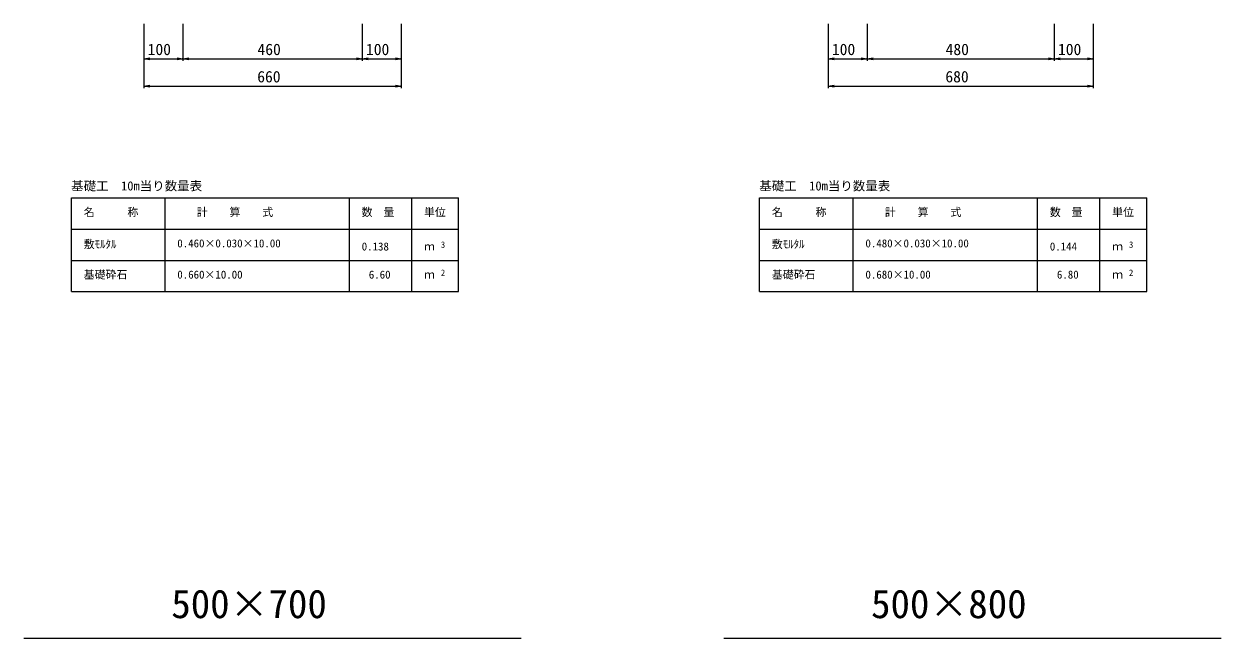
# Model space of a CAD drawing. Units: millimetres on the paper. Extents: x 0 to 841, y 0 to 594.
# Drawn here: x 187 to 340.6, y 205.8 to 284.5 of the extents above; entities that cross this region are included whole.
import ezdxf
from ezdxf.enums import TextEntityAlignment as Align

# ---------------------------------------------------------------- set-up
doc = ezdxf.new("R2010")
doc.units = ezdxf.units.MM
doc.layers.add('D-STR-DIM（寸法）', color=7, linetype='Continuous', lineweight=18)
doc.layers.add('D-STR-HTXT（旗揚げ）', color=4, linetype='Continuous', lineweight=18)
doc.layers.add('D-STR-TXT（文字）', color=7, linetype='Continuous')
doc.styles.add('ＭＳ ゴシック', font='')
doc.styles.get('ＭＳ ゴシック').set_extended_font_data('MS Gothic')

msp = doc.modelspace()

# ---------------------------------------------------------------- linework, layer by layer
at = {"layer": 'D-STR-DIM（寸法）'}
for p, q in [((202.438, 284.539), (202.438, 279.808)), ((202.438, 284.539), (202.438, 276.313)), ((207.438, 284.539), (207.438, 279.808)), ((207.438, 284.539), (207.438, 279.808)), ((230.438, 284.539), (230.438, 279.808)), ((230.438, 284.539), (230.438, 279.808)), ((235.438, 284.539), (235.438, 276.313)), ((235.438, 284.539), (235.438, 279.808)), ((290.189, 284.539), (290.189, 279.808)), ((290.189, 284.539), (290.189, 276.313)), ((295.189, 284.539), (295.189, 279.808)), ((295.189, 284.539), (295.189, 279.808)), ((319.189, 284.539), (319.189, 279.808)), ((319.189, 284.539), (319.189, 279.808)), ((324.189, 284.539), (324.189, 276.313)), ((324.189, 284.539), (324.189, 279.808)), ((202.438, 280.058), (203.188, 280.183)), ((202.438, 280.058), (202.538, 280.058)), ((203.188, 279.933), (202.438, 280.058)), ((202.538, 280.058), (207.338, 280.058)), ((206.688, 280.183), (207.438, 280.058)), ((207.438, 280.058), (206.688, 279.933)), ((207.438, 280.058), (207.338, 280.058)), ((207.438, 280.058), (208.188, 280.183)), ((207.438, 280.058), (207.538, 280.058)), ((208.188, 279.933), (207.438, 280.058)), ((207.538, 280.058), (230.338, 280.058)), ((229.688, 280.183), (230.438, 280.058)), ((230.438, 280.058), (229.688, 279.933)), ((230.438, 280.058), (230.338, 280.058)), ((230.438, 280.058), (231.188, 280.183)), ((230.438, 280.058), (230.538, 280.058)), ((231.188, 279.933), (230.438, 280.058)), ((230.538, 280.058), (235.338, 280.058)), ((234.688, 280.183), (235.438, 280.058)), ((235.438, 280.058), (234.688, 279.933)), ((235.438, 280.058), (235.338, 280.058)), ((290.189, 280.058), (290.939, 280.183)), ((290.189, 280.058), (290.289, 280.058)), ((290.939, 279.933), (290.189, 280.058)), ((290.289, 280.058), (295.089, 280.058)), ((294.439, 280.183), (295.189, 280.058)), ((295.189, 280.058), (294.439, 279.933)), ((295.189, 280.058), (295.089, 280.058)), ((295.189, 280.058), (295.939, 280.183)), ((295.189, 280.058), (295.289, 280.058)), ((295.939, 279.933), (295.189, 280.058)), ((295.289, 280.058), (319.089, 280.058)), ((318.439, 280.183), (319.189, 280.058)), ((319.189, 280.058), (318.439, 279.933)), ((319.189, 280.058), (319.089, 280.058)), ((319.189, 280.058), (319.939, 280.183)), ((319.189, 280.058), (319.289, 280.058)), ((319.939, 279.933), (319.189, 280.058)), ((319.289, 280.058), (324.089, 280.058)), ((323.439, 280.183), (324.189, 280.058)), ((324.189, 280.058), (323.439, 279.933)), ((324.189, 280.058), (324.089, 280.058)), ((202.438, 276.563), (203.188, 276.688)), ((202.438, 276.563), (202.538, 276.563)), ((203.188, 276.438), (202.438, 276.563)), ((202.538, 276.563), (235.338, 276.563)), ((234.688, 276.688), (235.438, 276.563)), ((235.438, 276.563), (234.688, 276.438)), ((235.438, 276.563), (235.338, 276.563)), ((290.189, 276.563), (290.939, 276.688)), ((290.189, 276.563), (290.289, 276.563)), ((290.939, 276.438), (290.189, 276.563)), ((290.289, 276.563), (324.089, 276.563)), ((323.439, 276.688), (324.189, 276.563)), ((324.189, 276.563), (323.439, 276.438)), ((324.189, 276.563), (324.089, 276.563))]:
    msp.add_line(p, q, dxfattribs=at)
at = {"layer": 'D-STR-HTXT（旗揚げ）'}
for p, q in [((193.145, 262.237), (242.785, 262.237)), ((193.145, 250.237), (193.145, 262.237)), ((205.145, 250.237), (205.145, 262.237)), ((228.785, 250.237), (228.785, 262.237)), ((236.785, 250.237), (236.785, 262.237)), ((236.785, 250.237), (236.785, 262.237)), ((242.785, 250.237), (242.785, 262.237)), ((281.397, 262.237), (331.036, 262.237)), ((281.397, 250.237), (281.397, 262.237)), ((293.397, 250.237), (293.397, 262.237)), ((317.036, 250.237), (317.036, 262.237)), ((325.036, 250.237), (325.036, 262.237)), ((325.036, 250.237), (325.036, 262.237)), ((331.036, 250.237), (331.036, 262.237)), ((193.145, 258.237), (242.785, 258.237)), ((281.397, 258.237), (331.036, 258.237)), ((193.145, 254.237), (242.785, 254.237)), ((281.397, 254.237), (331.036, 254.237)), ((193.145, 250.237), (242.785, 250.237)), ((281.397, 250.237), (331.036, 250.237)), ((187.046, 205.838), (250.83, 205.838)), ((276.792, 205.838), (340.576, 205.838))]:
    msp.add_line(p, q, dxfattribs=at)

# ---------------------------------------------------------------- texts
at = {"layer": 'D-STR-DIM（寸法）', "style": 'ＭＳ ゴシック'}
for s, p in [('100', (202.913, 280.108)), ('460', (216.999, 280.108)), ('100', (230.913, 280.108)), ('100', (290.664, 280.108)), ('480', (305.25, 280.108)), ('100', (319.664, 280.108)), ('660', (216.968, 276.613)), ('680', (305.22, 276.613))]:
    msp.add_text(s, height=1.466, dxfattribs=at).set_placement(p, align=Align.BOTTOM_LEFT)
at = {"layer": 'D-STR-TXT（文字）', "style": 'ＭＳ ゴシック'}
for s, height, p in [('基礎工\u300010m当り数量表', 1.173, (193.102, 262.847)), ('基礎工\u300010m当り数量表', 1.173, (281.353, 262.847)), ('名\u3000\u3000\u3000称', 1.026, (194.714, 259.598)), ('計\u3000\u3000算\u3000\u3000式', 1.026, (209.211, 259.598)), ('数\u3000量', 1.026, (230.354, 259.598)), ('単位', 1.026, (238.354, 259.598)), ('名\u3000\u3000\u3000称', 1.026, (282.966, 259.598)), ('計\u3000\u3000算\u3000\u3000式', 1.026, (297.462, 259.598)), ('数\u3000量', 1.026, (318.605, 259.598)), ('単位', 1.026, (326.605, 259.598)), ('敷ﾓﾙﾀﾙ', 1.026, (194.714, 255.492)), ('0.460×0.030×10.00', 1.026, (206.714, 255.598)), ('0.138', 1.026, (230.365, 255.198)), ('3', 0.821, (240.515, 255.6)), ('敷ﾓﾙﾀﾙ', 1.026, (282.966, 255.492)), ('0.480×0.030×10.00', 1.026, (294.966, 255.598)), ('0.144', 1.026, (318.616, 255.198)), ('3', 0.821, (328.766, 255.6)), ('ｍ', 1.026, (238.354, 255.198)), ('ｍ', 1.026, (326.605, 255.198)), ('基礎砕石', 1.026, (194.714, 251.598)), ('0.660×10.00', 1.026, (206.714, 251.598)), ('6.60', 1.026, (231.274, 251.598)), ('ｍ', 1.026, (238.354, 251.598)), ('2', 0.821, (240.515, 252)), ('基礎砕石', 1.026, (282.966, 251.598)), ('0.680×10.00', 1.026, (294.966, 251.598)), ('6.80', 1.026, (319.525, 251.598)), ('ｍ', 1.026, (326.605, 251.598)), ('2', 0.821, (328.766, 252)), ('500×700', 3.666, (205.943, 207.287)), ('500×800', 3.666, (295.689, 207.287))]:
    msp.add_text(s, height=height, dxfattribs=at).set_placement(p, align=Align.BOTTOM_LEFT)

doc.saveas('drawing.dxf')
